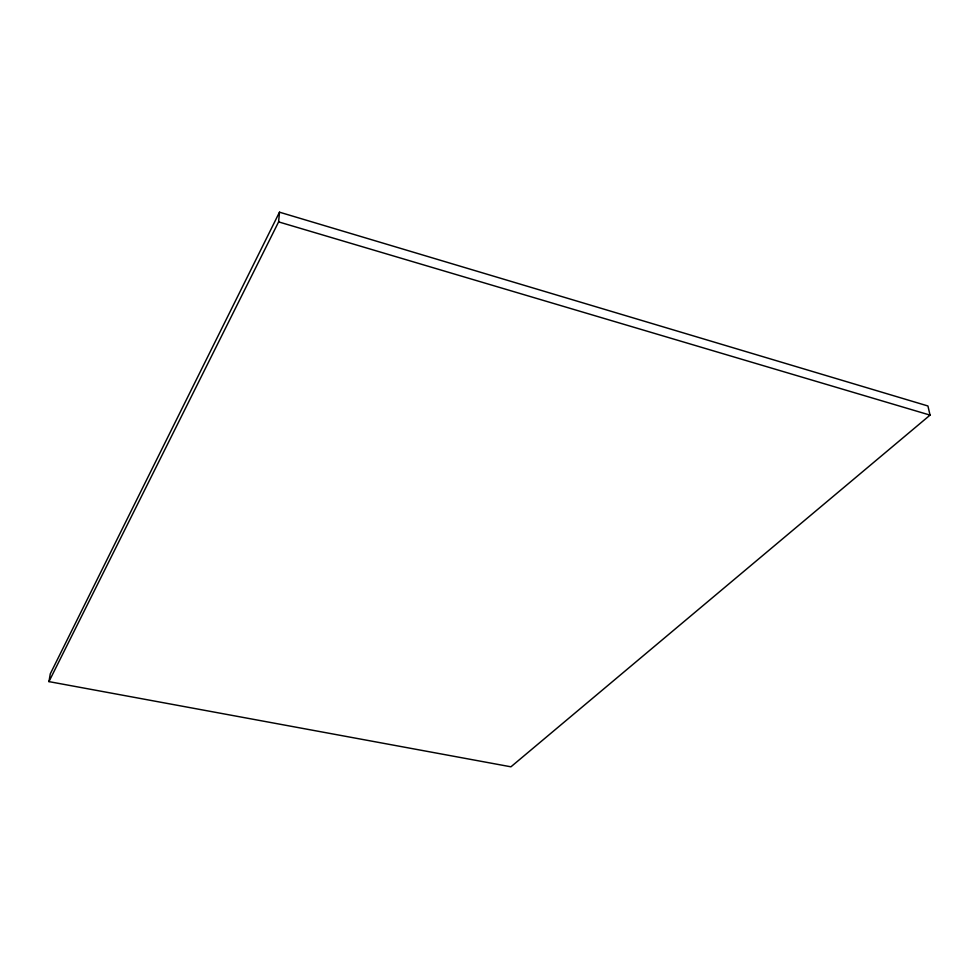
<?xml version="1.0" encoding="UTF-8"?>
<svg xmlns="http://www.w3.org/2000/svg" width="979" height="979" viewBox="0 0 979 979"><rect width="100%" height="100%" fill="white"/><g stroke="black" fill="none" stroke-linecap="round" stroke-linejoin="round"><path stroke-width="1.47" d="M48.95 681.617L278.611 221.89L279.492 212.186L927.933 405.979L930.05 415.12L510.928 766.814L48.95 681.617L50.272 673.882L279.492 212.186M278.611 221.89L930.05 415.12"/></g></svg>
